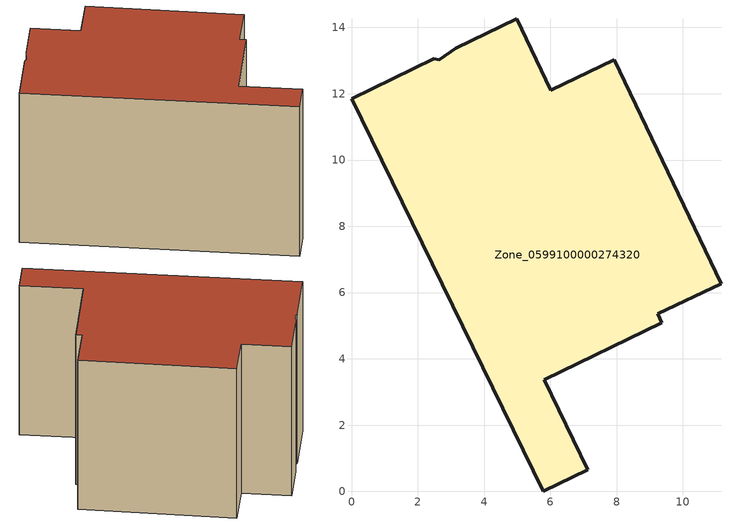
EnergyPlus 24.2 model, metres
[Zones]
Zone_0599100000274320
 floor ground (C_G): 11.15,6.27 9.24,5.36 9.36,5.1 5.81,3.37 7.13,0.66 5.78,0 0,11.85 2.49,13.05 2.64,13.02 3.15,13.37 4.99,14.27 6.02,12.11 7.93,13.02 z0
 wall outside (C_F): 3.15,13.37 2.64,13.02 2.49,13.05 0,11.85 5.78,0 7.13,0.66 5.81,3.37 9.36,5.1 9.24,5.36 11.15,6.27 7.93,13.02 6.02,12.11 4.99,14.27 3.15,13.37 z0:8.37
 roof outside (C_R): 4.99,14.27 3.15,13.37 2.64,13.02 2.49,13.05 0,11.85 5.78,0 7.13,0.66 5.81,3.37 9.36,5.1 9.24,5.36 11.15,6.27 7.93,13.02 6.02,12.11 z8.37
[BUILDING]
Pand.0599100000274320: North Axis=0; Terrain=City; Loads Convergence Tolerance Value=0.04; Temperature Convergence Tolerance Value=0.4; Solar Distribution=FullExterior; Maximum Number of Warmup Days=25; Minimum Number of Warmup Days=1
[Site:Location]
Rotterdam.The.Hague.AP_ZH_NLD Design_Conditions: Latitude=51.96; Longitude=4.45; Time Zone=1; Elevation=-4.5
[SITE:GROUNDTEMPERATURE:BUILDINGSURFACE]
18, 18, 18, 18, 18, 18, 18, 18, 18, 18, 18, 18
[MATERIAL] Thermal Absorptance=0.9; Solar Absorptance=0.7; Visible Absorptance=0.7
Name | Roughness | Thickness | Conductivity | Density | Specific Heat
G.TC.1946-1964 | MediumSmooth | 0.15 | 1 | 540 | 1210
F.TC.1946-1964 | Rough | 0.3 | 0.857143 | 1920 | 840
R.TC.1946-1964 | MediumRough | 0.2 | 0.235294 | 1500 | 1000
[CONSTRUCTION]
C_G: G.TC.1946-1964
C_F: F.TC.1946-1964
C_R: R.TC.1946-1964
[ZONE]
Zone_0599100000274320: Type=1; Multiplier=1; Ceiling Height=Autocalculate; Volume=Autocalculate; Floor Area=autocalculate; Part of Total Floor Area=Yes
[ZONEINFILTRATION:DESIGNFLOWRATE]
Infil_Zone_0599100000274320: Zone or ZoneList or Space or SpaceList=Zone_0599100000274320; Schedule=AlwaysOn; Design Flow Rate Calculation Method=Flow/Area; Flow Rate per Floor Area=0.003; Constant Term Coefficient=1; Temperature Term Coefficient=0; Velocity Term Coefficient=0; Velocity Squared Term Coefficient=0
[HVACTEMPLATE:ZONE:IDEALLOADSAIRSYSTEM]
Zone_0599100000274320: Maximum Heating Supply Air Temperature=50; Minimum Cooling Supply Air Temperature=13; Maximum Heating Supply Air Humidity Ratio=0.0156; Minimum Cooling Supply Air Humidity Ratio=0.0077; Heating Limit=NoLimit; Cooling Limit=NoLimit; Dehumidification Control Type=ConstantSensibleHeatRatio; Cooling Sensible Heat Ratio=0.7; Dehumidification Setpoint=60; Humidification Control Type=None; Humidification Setpoint=30; Outdoor Air Method=None; Outdoor Air Flow Rate per Person=0.00944; Outdoor Air Flow Rate per Zone Floor Area=0; Outdoor Air Flow Rate per Zone=0; Demand Controlled Ventilation Type=None; Outdoor Air Economizer Type=NoEconomizer; Heat Recovery Type=None; Sensible Heat Recovery Effectiveness=0.7; Latent Heat Recovery Effectiveness=0.65
[ZONECONTROL:THERMOSTAT]
ThermostatControl_Zone_0599100000274320: Zone or ZoneList=Zone_0599100000274320; Control Type Schedule=DualSetpointControlType; Control 1=Thermostat_Zone_0599100000274320; Temperature Difference Between Cutout And Setpoint=0
[THERMOSTATSETPOINT:DUALSETPOINT]
Thermostat_Zone_0599100000274320: Heating Setpoint Temperature Schedule=HeatingSetpoint_Zone_0599100000274320; Cooling Setpoint Temperature Schedule=CoolingSetpoint_Zone_0599100000274320
[SCHEDULE:COMPACT]
HeatingSetpoint_Zone_0599100000274320: Through: 12/31, For: AllDays, Until: 24:00, 21
CoolingSetpoint_Zone_0599100000274320: Through: 12/31, For: AllDays, Until: 24:00, 24
DualSetpointControlType: Through: 12/31, For: AllDays, Until: 24:00, 4
AlwaysOn: Through: 12/31, For: AllDays, Until: 24:00, 1
